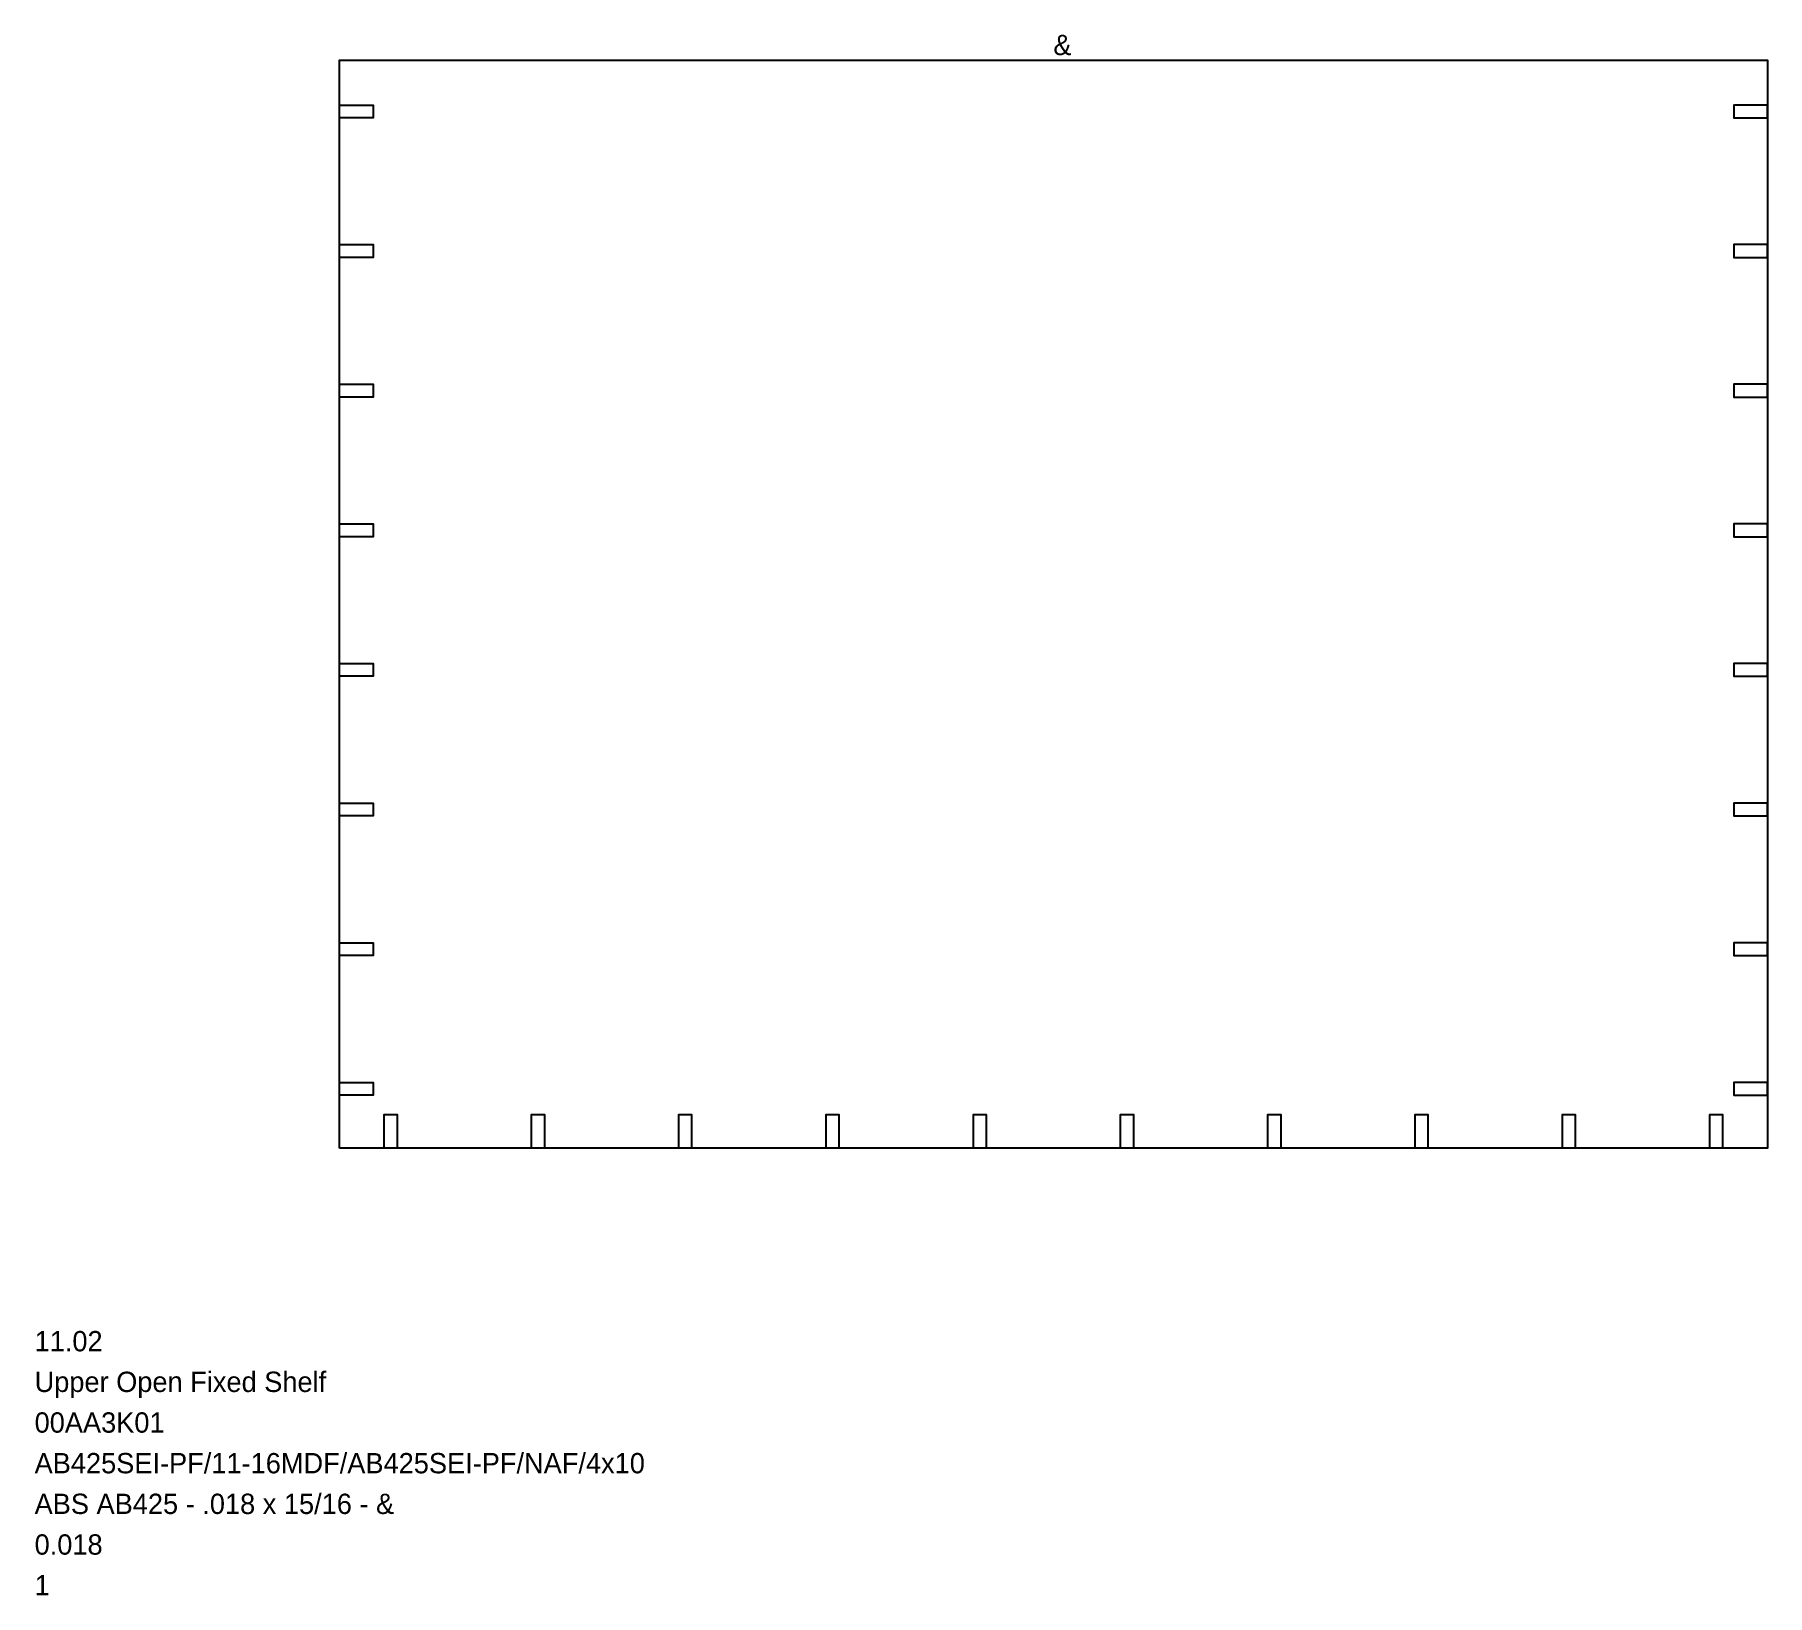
# Model space of a CAD drawing. Header units: metres. Extents: x -7.5 to 35.1, y -11 to 27.4.
import ezdxf

# ---------------------------------------------------------------- set-up
doc = ezdxf.new("R2010")
doc.units = ezdxf.units.M

msp = doc.modelspace()

# ---------------------------------------------------------------- linework, layer by layer
at = {"layer": 'BORDER_Z0P75', "color": 7}
msp.add_lwpolyline([(0, 0), (0, 26.75), (35.125, 26.75), (35.125, 0)], close=True, dxfattribs=at)
at = {"layer": 'HBORE_Z0P375', "color": 4}
for points in [[(0, 25.648), (0.827, 25.648), (0.827, 25.333), (0, 25.333)], [(35.125, 25.648), (34.298, 25.648), (34.298, 25.333), (35.125, 25.333)], [(0, 22.214), (0.827, 22.214), (0.827, 21.899), (0, 21.899)], [(35.125, 22.214), (34.298, 22.214), (34.298, 21.899), (35.125, 21.899)], [(0, 18.781), (0.827, 18.781), (0.827, 18.466), (0, 18.466)], [(35.125, 18.781), (34.298, 18.781), (34.298, 18.466), (35.125, 18.466)], [(0, 15.348), (0.827, 15.348), (0.827, 15.033), (0, 15.033)], [(35.125, 15.348), (34.298, 15.348), (34.298, 15.033), (35.125, 15.033)], [(0, 11.914), (0.827, 11.914), (0.827, 11.599), (0, 11.599)], [(35.125, 11.914), (34.298, 11.914), (34.298, 11.599), (35.125, 11.599)], [(0, 8.481), (0.827, 8.481), (0.827, 8.166), (0, 8.166)], [(35.125, 8.481), (34.298, 8.481), (34.298, 8.166), (35.125, 8.166)], [(0, 5.048), (0.827, 5.048), (0.827, 4.733), (0, 4.733)], [(35.125, 5.048), (34.298, 5.048), (34.298, 4.733), (35.125, 4.733)], [(0, 1.614), (0.827, 1.614), (0.827, 1.299), (0, 1.299)], [(35.125, 1.614), (34.298, 1.614), (34.298, 1.299), (35.125, 1.299)], [(1.102, 0), (1.102, 0.827), (1.417, 0.827), (1.417, 0)], [(4.725, 0), (4.725, 0.827), (5.04, 0.827), (5.04, 0)], [(8.348, 0), (8.348, 0.827), (8.663, 0.827), (8.663, 0)], [(11.971, 0), (11.971, 0.827), (12.286, 0.827), (12.286, 0)], [(15.594, 0), (15.594, 0.827), (15.909, 0.827), (15.909, 0)], [(19.216, 0), (19.216, 0.827), (19.531, 0.827), (19.531, 0)], [(22.839, 0), (22.839, 0.827), (23.154, 0.827), (23.154, 0)], [(26.462, 0), (26.462, 0.827), (26.777, 0.827), (26.777, 0)], [(30.085, 0), (30.085, 0.827), (30.4, 0.827), (30.4, 0)], [(33.708, 0), (33.708, 0.827), (34.023, 0.827), (34.023, 0)]]:
    msp.add_lwpolyline(points, close=True, dxfattribs=at)

# ---------------------------------------------------------------- texts
at = {"layer": 'BOTTOMEB', "color": 1}
msp.add_text('ABS AB425 - .018 x 15/16 - &', height=0.5, dxfattribs=at).set_placement((-7.5, -9))
at = {"layer": 'BOTTOMEBTHICKNESS', "color": 1}
msp.add_text('0.018', height=0.5, dxfattribs=at).set_placement((-7.5, -10))
at = {"layer": 'DESCRIPTION', "color": 1}
msp.add_text('Upper Open Fixed Shelf', height=0.5, dxfattribs=at).set_placement((-7.5, -6))
at = {"layer": 'FILENAME', "color": 1}
msp.add_text('00AA3K01', height=0.5, dxfattribs=at).set_placement((-7.5, -7))
at = {"layer": 'FORTHSYMBOL', "color": 1}
msp.add_text('&', height=0.5, dxfattribs=at).set_placement((17.562, 26.875))
at = {"layer": 'ITEMNUMBER', "color": 1}
msp.add_text('11.02', height=0.5, dxfattribs=at).set_placement((-7.5, -5))
at = {"layer": 'MATERIALNAME', "color": 1}
msp.add_text('AB425SEI-PF/11-16MDF/AB425SEI-PF/NAF/4x10', height=0.5, dxfattribs=at).set_placement((-7.5, -8))
at = {"layer": 'Qty', "color": 1}
msp.add_text('1', height=0.5, dxfattribs=at).set_placement((-7.5, -11))

doc.saveas('drawing.dxf')
